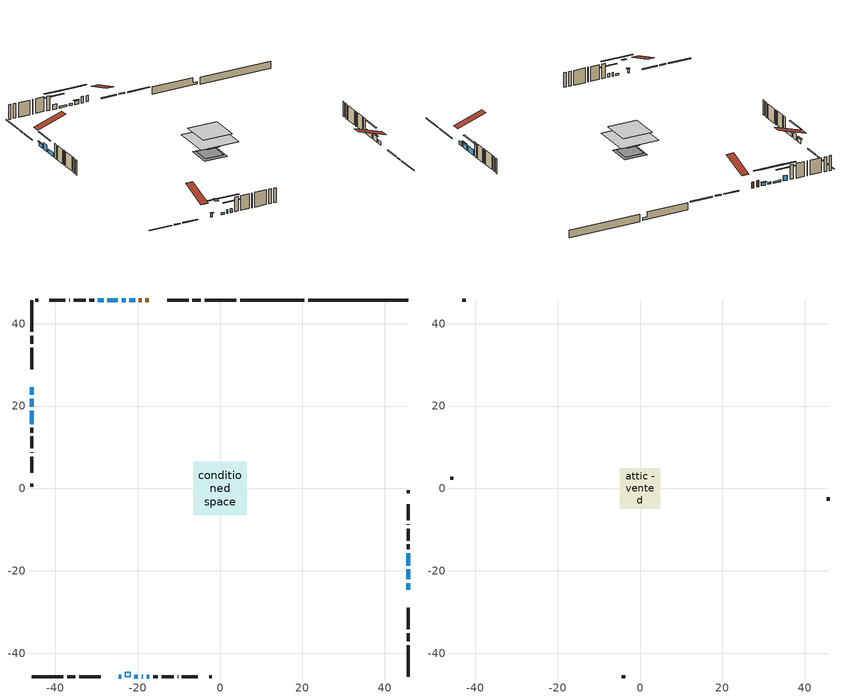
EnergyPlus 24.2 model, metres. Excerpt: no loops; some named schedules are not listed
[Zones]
conditioned space
 floor outside (Floor1 construction): -2.16,-2.16 -2.16,2.16 2.16,2.16 2.16,-2.16 z0.92
 floor adiabatic (AdiabaticFloorConstruction): -6.48,-6.48 -6.48,6.48 6.48,6.48 6.48,-6.48 z3.36
 floor foundation (Slab1 construction): -3.82,-3.82 -3.82,3.82 3.82,3.82 3.82,-3.82 z-1.9
 floor foundation (Slab1 construction 1): -3.05,-3.05 -3.05,3.05 3.05,3.05 3.05,-3.05 z-1.52
 wall outside (RimJoist1 construction): 3.96,45.75 -3.73,45.75 / -45.75,-45.75 -38.05,-45.75 / -45.75,45.75 -45.75,38.05 / 45.75,-45.75 45.75,-38.05 z0.92:1.22
 wall outside (RimJoist2 construction): -4.66,45.75 -6.71,45.75 / -37.12,-45.75 -35.07,-45.75 / -45.75,37.12 -45.75,35.07 / 45.75,-37.12 45.75,-35.07 z0.92:1.22
 wall outside (RimJoist3 construction): -7.64,45.75 -12.86,45.75 / -34.14,-45.75 -28.92,-45.75 / -45.75,34.14 -45.75,28.92 / 45.75,-34.14 45.75,-28.92 z0.92:1.22
 wall outside (AdiabaticWallConstruction 1): -17.26,45.75 -18.09,45.75 / -19.01,45.75 -19.7,45.75 z0.92:2.95
 wall outside (AdiabaticWallConstruction): 45.75,-24.53 45.75,-23 / -24.53,-45.75 -23.91,-45.75 / -19,-45.75 -18.69,-45.75 / -17.76,-45.75 -17.15,-45.75 / -45.75,18.86 -45.75,15.64 z0.92:2.14; -20.63,45.75 -22,45.75 z0.92:1.99; -45.75,24.53 -45.75,22.7 z0.92:2.29; -22.93,45.75 -23.84,45.75 / -20.84,-45.75 -19.92,-45.75 z0.92:1.53; -24.77,45.75 -27.31,45.75 z0.92:1.48; 45.75,-22.07 45.75,-19.63 / 45.75,-18.71 45.75,-15.66 z0.92:2.75; -28.24,45.75 -29.61,45.75 z0.92:2.6; -45.75,21.77 -45.75,19.79 z0.92:3.05
 wall outside (Wall1 construction): -30.54,45.75 -31.7,45.75 / -16.22,-45.75 -15.07,-45.75 / -45.75,14.71 -45.75,13.56 / 45.75,-14.73 45.75,-13.58 z0.92:5.8
 wall outside (Wall2 construction): -32.62,45.75 -35.54,45.75 / -14.14,-45.75 -11.22,-45.75 / -45.75,12.63 -45.75,9.71 / 45.75,-12.65 45.75,-9.73 z0.92:5.8
 wall outside (Wall3 construction): -36.47,45.75 -36.59,45.75 / -10.29,-45.75 -10.18,-45.75 / -45.75,8.78 -45.75,8.67 / 45.75,-8.8 45.75,-8.69 z0.92:5.8
 wall outside (Wall4 construction): -37.51,45.75 -41.41,45.75 / -9.25,-45.75 -5.35,-45.75 / -45.75,7.74 -45.75,3.84 / 45.75,-7.76 45.75,-3.86 z0.92:5.8
 wall outside (Wall6 construction): -44.1,45.75 -44.82,45.75 / -2.67,-45.75 -1.94,-45.75 / -45.75,1.16 -45.75,0.43 / 45.75,-1.17 45.75,-0.45 z0.92:5.8
 wall foundation (FoundationWall1 construction): 45.75,45.75 21.37,45.75 z-1.9:0.6
 wall foundation (FoundationWall2 construction): 4.89,45.75,-1.52 4.89,45.75,0.92 18.88,45.75,0.92 18.88,45.75,-0.71 20.44,45.75,-0.71 20.44,45.75,-1.52
 window (WindowConstruction 9): 45.75,-24.53 45.75,-23 z0.92:2.14
 window (WindowConstruction 6): -20.63,45.75 -22,45.75 z0.92:1.99
 window (WindowConstruction 7): -24.53,-45.75 -23.92,-45.75 z0.92:2.14
 window (WindowConstruction 8): -45.75,24.53 -45.75,22.7 z0.92:2.29
 window (WindowConstruction 11): -22.93,45.75 -23.84,45.75 z0.92:1.53
 window (WindowConstruction 12): -24.77,45.75 -27.31,45.75 z0.92:1.48
 window (WindowConstruction 13): -20.84,-45.75 -19.92,-45.75 z0.92:1.53
 window (WindowConstruction 10): -19,-45.75 -18.69,-45.75 z0.92:2.14
 window (WindowConstruction): 45.75,-22.07 45.75,-19.63 z0.92:2.75
 window (WindowConstruction 1): -28.24,45.75 -29.61,45.75 z0.92:2.6
 window (WindowConstruction 2): -17.76,-45.75 -17.15,-45.75 z0.92:2.14
 window (WindowConstruction 3): -45.75,21.77 -45.75,19.79 z0.92:3.05
 window (WindowConstruction 4): -45.75,18.86 -45.75,15.64 z0.92:2.14
 window (WindowConstruction 5): 45.75,-18.71 45.75,-15.66 z0.92:2.75
 door (Door): -17.26,45.75 -18.09,45.75 z0.92:2.95
 door (Door 1): -19.01,45.75 -19.7,45.75 z0.92:2.95
 ceiling adiabatic (AdiabaticFloorConstruction): 6.48,-6.48 6.48,6.48 -6.48,6.48 -6.48,-6.48 z3.36
 roof outside (AdiabaticRoofConstruction): -21.77,-45.75,5.8 -21.77,-44.59,6.18 -22.99,-44.59,6.18 -22.99,-45.75,5.8
 skylight (SkylightConstruction): -21.77,-45.75,5.8 -21.77,-44.59,6.18 -22.99,-44.59,6.18 -22.99,-45.75,5.8
attic - vented
 floor to conditioned space (Floor2 construction Reversed): -4.95,-4.95 -4.95,4.95 4.95,4.95 4.95,-4.95 z5.8
 wall outside (Wall5 construction): -42.34,45.75 -43.17,45.75 / -4.42,-45.75 -3.6,-45.75 / -45.75,2.91 -45.75,2.08 / 45.75,-2.93 45.75,-2.1 z0.92:5.8
 roof outside (Roof1 construction): -16.33,45.75,5.8 -16.33,36.11,9.01 -13.79,36.11,9.01 -13.79,45.75,5.8; -25.45,-45.75,5.8 -25.45,-36.11,9.01 -28,-36.11,9.01 -28,-45.75,5.8; -45.75,25.45,5.8 -36.11,25.45,9.01 -36.11,28,9.01 -45.75,28,5.8; 45.75,-25.45,5.8 36.11,-25.45,9.01 36.11,-28,9.01 45.75,-28,5.8
shading: -22.2,45.75 -20.43,45.75 -20.43,46.16 -22.2,46.16 z2.19; -23.72,-45.75 -24.73,-45.75 -24.73,-46.16 -23.72,-46.16 z2.34; -45.75,22.5 -45.75,24.73 -46.16,24.73 -46.16,22.5 z2.49; -28.92,45.75 -17.85,45.75 -17.85,46.16 -28.92,46.16 z6.61; -32.39,45.75 -19.69,45.75 -19.69,46.16 -32.39,46.16 z6.56; -14.84,-45.75 -25.92,-45.75 -25.92,-46.16 -14.84,-46.16 z6.61; 45.75,-19.43 45.75,-22.27 46.16,-22.27 46.16,-19.43 z2.95; -32.25,45.75 -25.6,45.75 -25.6,46.16 -32.25,46.16 z5.24; -14.51,-45.75 -20.4,-45.75 -20.4,-46.16 -14.51,-46.16 z4.78; -45.75,17.15 -45.75,24.41 -46.16,24.41 -46.16,17.15 z5.69; 45.75,-13.02 45.75,-21.35 46.16,-21.35 46.16,-13.02 z5.39
[Building]
Building 1: Terrain=Suburbs
[Site:Location]
Toronto City Centre_ON: Latitude {deg}=43.63; Longitude {deg}=-79.39; Time Zone {hr}=-5; Elevation {m}=77; Keep Site Location Information=Yes
[Site:GroundTemperature:Shallow]
5.01852, 3.26908, 3.12898, 3.95918, 7.29196, 10.6092, 13.4851, 15.3069, 15.4617, 13.9799, 11.1774, 7.9619
[Site:WaterMainsTemperature]
Calculation Method=Schedule; Temperature Schedule=mains temperature schedule
[Material] Roughness=Rough; Thermal Absorptance=0.9
Name | Thickness {m} | Conductivity {W/m-K} | Density {kg/m3} | Specific Heat {J/kg-K} | Solar Absorptance | Visible Absorptance
asphalt or fiberglass shingles | 0.00635 | 0.162714 | 1121.4 | 1465.45 | 0.4 | 0.4
asphalt or fiberglass shingles 1 | 0.00635 | 0.162714 | 1121.4 | 1465.45 | 0.7 | 0.7
ceiling loosefill ins | 0.0846667 | 0.0480833 | 16.02 | 1046.75 | 0.7 | 0.7
ceiling stud and cavity | 0.1397 | 0.087088 | 65.682 | 1177.47 | 0.7 | 0.7
concrete 4.0 in. | 0.1016 | 1.803125 | 2242.8 | 837.4 | 0.7 | 0.7
concrete 8.0 in. | 0.2032 | 1.803125 | 2242.8 | 837.4 | 0.7 | 0.7
door material | 0.04445 | 0.327969 | 512.64 | 1214.23 | 0.7 | 0.7
door material 1 | 0.04445 | 0.188738 | 512.64 | 1214.23 | 0.7 | 0.7
exterior vertical ins | 0.00223267 | 0.029427 | 32.04 | 1214.23 | 0.7 | 0.7
exterior vertical ins 1 | 0.00218759 | 0.029427 | 32.04 | 1214.23 | 0.7 | 0.7
floor covering | 0.0127 | 0.0433444 | 54.468 | 1339.84 | 0.6 | 0.6
floor rigid ins; rim joist rigid ins | 0.051816 | 0.029427 | 32.04 | 1214.23 | 0.7 | 0.7
floor rigid ins 1; roof rigid ins; wall rigid ins | 0.512978 | 0.029427 | 32.04 | 1214.23 | 0.7 | 0.7
floor stud and cavity | 0.1397 | 0.426095 | 92.3553 | 1139.71 | 0.7 | 0.7
floor stud and cavity 1 | 0.1397 | 1.75129 | 37.0049 | 1207.88 | 0.7 | 0.7
furniture material conditioned space 1 | 0.1524 | 0.115458 | 640.8 | 1214.23 | 0.6 | 0.6
gypsum board | 0.0127 | 0.160291 | 801 | 837.4 | 0.6 | 0.6
gypsum board 1 | 0.0127 | 0.160291 | 801 | 837.4 | 0.7 | 0.7
osb sheathing 0.5 in. | 0.0127 | 0.115458 | 512.64 | 1214.23 | 0.7 | 0.7
osb sheathing 0.75 in. | 0.01905 | 0.115458 | 512.64 | 1214.23 | 0.7 | 0.7
osb sheathing 2.0 in. | 0.0508 | 0.115458 | 512.64 | 1214.23 | 0.7 | 0.7
rim joist stud and cavity | 0.0508 | 0.0284916 | 125.044 | 1163.47 | 0.6 | 0.6
rim joist stud and cavity 1 | 0.0508 | 0.325695 | 125.044 | 1163.47 | 0.6 | 0.6
rim joist stud and cavity 2 | 0.0508 | 0.308293 | 125.044 | 1163.47 | 0.6 | 0.6
roof stud and cavity | 0.18415 | 1.78685 | 37.0049 | 1207.88 | 0.6 | 0.6
wall stud and cavity | 0.1397 | 0.101326 | 139.0536 | 1170.24 | 0.7 | 0.7
wall stud and cavity 1 | 0.1397 | 0.089851 | 139.0536 | 1170.24 | 0.7 | 0.7
wall stud and cavity 2 | 0.1397 | 0.171359 | 139.0536 | 1170.24 | 0.7 | 0.7
wall stud and cavity 3 | 0.1397 | 0.110193 | 139.0536 | 1170.24 | 0.7 | 0.7
wall stud and cavity 4 | 0.0889 | 6.1454 | 50.32683 | 1063.81 | 0.6 | 0.6
wall stud and cavity 5 | 0.1397 | 0.0896712 | 139.0536 | 1170.24 | 0.7 | 0.7
wall stud and cavity 6 | 0.0889 | 0.380278 | 52.3479 | 1209.89 | 0.7 | 0.7
wall stud and cavity 7 | 0.0889 | 0.391764 | 83.0341 | 1211.67 | 0.7 | 0.7
wood siding | 0.0254 | 0.102417 | 544.68 | 1172.36 | 0.4 | 0.4
wood siding 1 | 0.00254 | 0.102417 | 544.68 | 1172.36 | 0.4 | 0.4
wood siding 2; wood siding 3; wood siding 4 | 0.0254 | 0.102417 | 544.68 | 1172.36 | 0.7 | 0.7
[WindowMaterial:SimpleGlazingSystem]
Name | U-Factor {W/m2-K} | Solar Heat Gain Coefficient
SkylightMaterial | 5.41071 | 0.7381
WindowMaterial | 2.87818 | 0.7
WindowMaterial 1 | 2.90203 | 0.68
WindowMaterial 10 | 5.6303 | 0.62
WindowMaterial 11 | 5.42874 | 0.63
WindowMaterial 2 | 2.96789 | 0.62
WindowMaterial 3 | 2.96789 | 0.6
WindowMaterial 4 | 2.975272 | 0.6
WindowMaterial 5 | 2.89408 | 0.69
WindowMaterial 6 | 2.9219 | 0.66
WindowMaterial 7 | 2.898619 | 0.69
WindowMaterial 8 | 3.30005 | 0.68
WindowMaterial 9 | 3.304596 | 0.58
[Construction]
AdiabaticFloorConstruction: floor stud and cavity 1, floor rigid ins 1, osb sheathing 0.75 in., floor covering
AdiabaticRoofConstruction: asphalt or fiberglass shingles 1, roof rigid ins, osb sheathing 0.75 in., roof stud and cavity
AdiabaticWallConstruction: wood siding 3, wall rigid ins, wall stud and cavity 6, gypsum board
AdiabaticWallConstruction 1: wood siding 4, wall rigid ins, wall stud and cavity 6, gypsum board
Door: door material
Door 1: door material 1
Floor1 construction: floor stud and cavity, floor rigid ins, osb sheathing 0.75 in., floor covering
Floor2 construction Reversed: gypsum board, ceiling stud and cavity, ceiling loosefill ins
FoundationWall1 construction; FoundationWall2 construction: concrete 8.0 in., gypsum board 1
furniture construction conditioned space 1: furniture material conditioned space 1
PartitionWallConstruction: gypsum board, wall stud and cavity 7, gypsum board
RimJoist1 construction: wood siding 2, osb sheathing 2.0 in., rim joist stud and cavity
RimJoist2 construction: wood siding 2, rim joist rigid ins, osb sheathing 2.0 in., rim joist stud and cavity 1
RimJoist3 construction: wood siding 2, rim joist rigid ins, osb sheathing 2.0 in., rim joist stud and cavity 2
Roof1 construction: asphalt or fiberglass shingles
SkylightConstruction: SkylightMaterial
Slab1 construction; Slab1 construction 1: concrete 4.0 in.
Wall1 construction: wood siding, osb sheathing 0.5 in., wall stud and cavity, gypsum board
Wall2 construction: wood siding, osb sheathing 0.5 in., wall stud and cavity 1, gypsum board
Wall3 construction: wood siding, osb sheathing 0.5 in., wall stud and cavity 2, gypsum board
Wall4 construction: wood siding, osb sheathing 0.5 in., wall stud and cavity 3, gypsum board
Wall5 construction: wood siding 1, wall stud and cavity 4
Wall6 construction: wood siding, osb sheathing 0.5 in., wall stud and cavity 5, gypsum board
WindowConstruction: WindowMaterial
WindowConstruction 1: WindowMaterial 1
WindowConstruction 10: WindowMaterial 9
WindowConstruction 11; WindowConstruction 13: WindowMaterial 10
WindowConstruction 12: WindowMaterial 11
WindowConstruction 2; WindowConstruction 7: WindowMaterial 2
WindowConstruction 3: WindowMaterial 3
WindowConstruction 4: WindowMaterial 4
WindowConstruction 5: WindowMaterial 5
WindowConstruction 6: WindowMaterial 6
WindowConstruction 8: WindowMaterial 7
WindowConstruction 9: WindowMaterial 8
[Zone] Multiplier=1; Part of Total Floor Area=Yes
Name | Volume {m3}
attic - vented | 52.231
conditioned space | 540
[Space]
Name | Zone | Volume {m3}
attic - vented 1 | attic - vented | 52.231
conditioned space 1 | conditioned space | 540
[ZoneInfiltration:EffectiveLeakageArea]
infil attic - vented 1: Zone or Space=attic - vented 1; Schedule=Always On Discrete; Effective Air Leakage Area {cm2}=4122.68; Stack Coefficient=0.000562612; Wind Coefficient=1.6026e-05
[ZoneMixing]
whole house fan mix: Zone or Space=attic - vented; Schedule=Always On Continuous; Design Flow Rate Calculation Method=Flow/Zone; Design Flow Rate {m3/s}=0; Source Zone or Space=conditioned space
[SurfaceProperty:ExposedFoundationPerimeter] Exposed Perimeter Calculation Method=TotalExposedPerimeter
Name | Total Exposed Perimeter {m}
Slab1 | 24.384
Slab1 1 | 15.545
[InternalMass] Zone or ZoneList=conditioned space; Space or SpaceList=conditioned space 1
Name | Construction | Surface Area {m2}
furniture mass conditioned space 1 | furniture construction conditioned space 1 | 113.028
partition wall mass | PartitionWallConstruction | 282.57
[Lights]
interior lighting: Zone or ZoneList or Space or SpaceList=conditioned space 1; Schedule=interior lighting schedule; Design Level Calculation Method=LightingLevel; Lighting Level {W}=343.2; Return Air Fraction=0; Fraction Radiant=0.6; Fraction Visible=0.2; Fraction Replaceable=1
[People]
occupants: Zone or ZoneList or Space or SpaceList=conditioned space 1; Number of People Schedule=occupants schedule; Number of People Calculation Method=People; Number of People=3; Fraction Radiant=0.314171; Sensible Heat Fraction=0.56303; Activity Level Schedule=occupants activity schedule; Carbon Dioxide Generation Rate {m3/s-W}=0; Enable ASHRAE 55 Comfort Warnings=No; Mean Radiant Temperature Calculation Type=EnclosureAveraged
[ElectricEquipment] Zone or ZoneList or Space or SpaceList=conditioned space 1; Design Level Calculation Method=EquipmentLevel
Name | Schedule | Design Level {W} | Fraction Latent | Fraction Radiant | Fraction Lost
clothes dryer | clothes dryer schedule | 140.772 | 0.015 | 0.081 | 0.85
clothes washer | clothes washer schedule | 32.1985 | 0.03 | 0.162 | 0.7
cooking range | cooking range schedule | 215.147 | 0.08 | 0.432 | 0.2
dishwasher | dishwasher schedule | 66.8632 | 0.3 | 0.18 | 0.4
fridge | fridge schedule | 72.9452 | 0 | 0.6 | 0
mech vent bath fan 0 | mech vent bath fan 0 schedule | 50.2 | 0 | 0 | 1
mech vent bath fan 1 | mech vent bath fan 1 schedule | 50.2 | 0 | 0 | 1
mech vent house fan | mech vent house fan schedule | 0 | 0 | 0 | 1
mech vent house fan cfis | mech vent house fan cfis schedule | 0 | 0 | 0 | 0
mech vent range fan 0 | mech vent range fan 0 schedule | 57 | 0 | 0 | 1
misc plug loads | misc plug loads schedule | 494.7 | 0.045 | 0.513 | 0.1
whole house fan | Always On Discrete | 0 | 0 | 0 | 1
[OtherEquipment] Zone or ZoneList or Space or SpaceList=conditioned space 1; Design Level Calculation Method=EquipmentLevel
Name | Fuel Type | Schedule | Design Level {W} | Fraction Latent | Fraction Radiant | Fraction Lost
clothes dryer 1 | Electricity | clothes dryer schedule | 0 | 0.015 | 0.081 | 0.85
cooking range 1 | Electricity | cooking range schedule | 0 | 0.08 | 0.432 | 0.2
general water use latent | None | general water use schedule | 62.594 | 1 | 0 | 0
general water use sensible | None | general water use schedule | -61.6891 | 0 | 0.6 | 0
mech vent house fan latent load | None | Always On Discrete | 0 | 1 | 0 | 0
mech vent house fan sensible load | None | Always On Discrete | 0 | 0 | 0 | 0
water heater energy adjustment1 | NaturalGas | Always On Discrete | 0.01 | 0 | 0 | 1
[ZoneInfiltration:DesignFlowRate] Zone or ZoneList or Space or SpaceList=conditioned space 1; Schedule=Always On Discrete; Design Flow Rate Calculation Method=Flow/Zone; Design Flow Rate {m3/s}=0
infil flow; natural vent flow; whole house fan flow
[Foundation:Kiva] Initial Indoor Air Temperature {C}=18; Wall Depth Below Slab {m}=0.2032; Custom Block X Position 1 {m}=0.2159; Custom Block Z Position 1 {m}=0
Name | Wall Height Above Grade {m} | Custom Block Material Name 1 | Custom Block Depth 1 {m}
Foundation Kiva 1 | 0.599999 | exterior vertical ins | 2.5
Foundation Kiva 2 | 0.919978 | exterior vertical ins 1 | 2.43998
[Foundation:Kiva:Settings]
Soil Conductivity {W/m-K}=0.849921; Soil Density {kg/m3}=1842.3; Soil Specific Heat {J/kg-K}=418.7; Ground Solar Absorptivity=0.9; Ground Thermal Absorptivity=0.9; Ground Surface Roughness {m}=0.03; Far-Field Width {m}=40; Deep-Ground Boundary Condition=ZeroFlux; Deep-Ground Depth {m}=40; Minimum Cell Dimension {m}=0.2; Maximum Cell Growth Coefficient=3; Simulation Timestep=Timestep
[Exterior:Lights]
exterior lighting: Schedule=exterior lighting schedule; Design Level {W}=75.6
[Schedule:Constant]
Name | Hourly Value
Always On Continuous; mech vent house fan schedule; mech vent house fan cfis schedule; Always On Discrete | 1
occupants activity schedule | 117.228
fridge schedule | 0
[Schedule:Week:Daily]
interior lighting schedule Week Rule - Jan1-Jan27: interior lighting schedule day, interior lighting schedule day, interior lighting schedule day, interior lighting schedule day, interior lighting schedule day, interior lighting schedule day, interior lighting schedule day, interior lighting schedule default day, interior lighting schedule default day, interior lighting schedule default day, interior lighting schedule default day, interior lighting schedule default day
interior lighting schedule Week Rule - Jan28-Feb3: interior lighting schedule day, interior lighting schedule day, interior lighting schedule day, interior lighting schedule day, interior lighting schedule day 1, interior lighting schedule day 1, interior lighting schedule day 1, interior lighting schedule default day, interior lighting schedule default day, interior lighting schedule default day, interior lighting schedule default day, interior lighting schedule default day
interior lighting schedule Week Rule - Feb4-Feb24: interior lighting schedule day 1, interior lighting schedule day 1, interior lighting schedule day 1, interior lighting schedule day 1, interior lighting schedule day 1, interior lighting schedule day 1, interior lighting schedule day 1, interior lighting schedule default day, interior lighting schedule default day, interior lighting schedule default day, interior lighting schedule default day, interior lighting schedule default day
interior lighting schedule Week Rule - Feb25-Mar3: interior lighting schedule day 1, interior lighting schedule day 1, interior lighting schedule day 1, interior lighting schedule day 1, interior lighting schedule day 2, interior lighting schedule day 2, interior lighting schedule day 2, interior lighting schedule default day, interior lighting schedule default day, interior lighting schedule default day, interior lighting schedule default day, interior lighting schedule default day
interior lighting schedule Week Rule - Mar4-Mar31: interior lighting schedule day 2, interior lighting schedule day 2, interior lighting schedule day 2, interior lighting schedule day 2, interior lighting schedule day 2, interior lighting schedule day 2, interior lighting schedule day 2, interior lighting schedule default day, interior lighting schedule default day, interior lighting schedule default day, interior lighting schedule default day, interior lighting schedule default day
interior lighting schedule Week Rule - Apr1-Apr28: interior lighting schedule day 3, interior lighting schedule day 3, interior lighting schedule day 3, interior lighting schedule day 3, interior lighting schedule day 3, interior lighting schedule day 3, interior lighting schedule day 3, interior lighting schedule default day, interior lighting schedule default day, interior lighting schedule default day, interior lighting schedule default day, interior lighting schedule default day
interior lighting schedule Week Rule - Apr29-May5: interior lighting schedule day 3, interior lighting schedule day 3, interior lighting schedule day 4, interior lighting schedule day 4, interior lighting schedule day 4, interior lighting schedule day 4, interior lighting schedule day 4, interior lighting schedule default day, interior lighting schedule default day, interior lighting schedule default day, interior lighting schedule default day, interior lighting schedule default day
interior lighting schedule Week Rule - May6-May26: interior lighting schedule day 4, interior lighting schedule day 4, interior lighting schedule day 4, interior lighting schedule day 4, interior lighting schedule day 4, interior lighting schedule day 4, interior lighting schedule day 4, interior lighting schedule default day, interior lighting schedule default day, interior lighting schedule default day, interior lighting schedule default day, interior lighting schedule default day
interior lighting schedule Week Rule - May27-Jun2: interior lighting schedule day 4, interior lighting schedule day 4, interior lighting schedule day 4, interior lighting schedule day 4, interior lighting schedule day 4, interior lighting schedule day 5, interior lighting schedule day 5, interior lighting schedule default day, interior lighting schedule default day, interior lighting schedule default day, interior lighting schedule default day, interior lighting schedule default day
interior lighting schedule Week Rule - Jun3-Jun30: interior lighting schedule day 5, interior lighting schedule day 5, interior lighting schedule day 5, interior lighting schedule day 5, interior lighting schedule day 5, interior lighting schedule day 5, interior lighting schedule day 5, interior lighting schedule default day, interior lighting schedule default day, interior lighting schedule default day, interior lighting schedule default day, interior lighting schedule default day
interior lighting schedule Week Rule - Jul1-Jul28: interior lighting schedule day 6, interior lighting schedule day 6, interior lighting schedule day 6, interior lighting schedule day 6, interior lighting schedule day 6, interior lighting schedule day 6, interior lighting schedule day 6, interior lighting schedule default day, interior lighting schedule default day, interior lighting schedule default day, interior lighting schedule default day, interior lighting schedule default day
interior lighting schedule Week Rule - Jul29-Aug4: interior lighting schedule day 6, interior lighting schedule day 6, interior lighting schedule day 6, interior lighting schedule day 7, interior lighting schedule day 7, interior lighting schedule day 7, interior lighting schedule day 7, interior lighting schedule default day, interior lighting schedule default day, interior lighting schedule default day, interior lighting schedule default day, interior lighting schedule default day
interior lighting schedule Week Rule - Aug5-Aug25: interior lighting schedule day 7, interior lighting schedule day 7, interior lighting schedule day 7, interior lighting schedule day 7, interior lighting schedule day 7, interior lighting schedule day 7, interior lighting schedule day 7, interior lighting schedule default day, interior lighting schedule default day, interior lighting schedule default day, interior lighting schedule default day, interior lighting schedule default day
interior lighting schedule Week Rule - Aug26-Sep1: interior lighting schedule day 7, interior lighting schedule day 7, interior lighting schedule day 7, interior lighting schedule day 7, interior lighting schedule day 7, interior lighting schedule day 7, interior lighting schedule day 8, interior lighting schedule default day, interior lighting schedule default day, interior lighting schedule default day, interior lighting schedule default day, interior lighting schedule default day
interior lighting schedule Week Rule - Sep2-Sep29: interior lighting schedule day 8, interior lighting schedule day 8, interior lighting schedule day 8, interior lighting schedule day 8, interior lighting schedule day 8, interior lighting schedule day 8, interior lighting schedule day 8, interior lighting schedule default day, interior lighting schedule default day, interior lighting schedule default day, interior lighting schedule default day, interior lighting schedule default day
interior lighting schedule Week Rule - Sep30-Oct6: interior lighting schedule day 8, interior lighting schedule day 9, interior lighting schedule day 9, interior lighting schedule day 9, interior lighting schedule day 9, interior lighting schedule day 9, interior lighting schedule day 9, interior lighting schedule default day, interior lighting schedule default day, interior lighting schedule default day, interior lighting schedule default day, interior lighting schedule default day
interior lighting schedule Week Rule - Oct7-Oct27: interior lighting schedule day 9, interior lighting schedule day 9, interior lighting schedule day 9, interior lighting schedule day 9, interior lighting schedule day 9, interior lighting schedule day 9, interior lighting schedule day 9, interior lighting schedule default day, interior lighting schedule default day, interior lighting schedule default day, interior lighting schedule default day, interior lighting schedule default day
interior lighting schedule Week Rule - Oct28-Nov3: interior lighting schedule day 9, interior lighting schedule day 9, interior lighting schedule day 9, interior lighting schedule day 9, interior lighting schedule day 10, interior lighting schedule day 10, interior lighting schedule day 10, interior lighting schedule default day, interior lighting schedule default day, interior lighting schedule default day, interior lighting schedule default day, interior lighting schedule default day
interior lighting schedule Week Rule - Nov4-Nov24: interior lighting schedule day 10, interior lighting schedule day 10, interior lighting schedule day 10, interior lighting schedule day 10, interior lighting schedule day 10, interior lighting schedule day 10, interior lighting schedule day 10, interior lighting schedule default day, interior lighting schedule default day, interior lighting schedule default day, interior lighting schedule default day, interior lighting schedule default day
interior lighting schedule Week Rule - Nov25-Dec1: interior lighting schedule day 10, interior lighting schedule day 10, interior lighting schedule day 10, interior lighting schedule day 10, interior lighting schedule day 10, interior lighting schedule day 10, interior lighting schedule day 11, interior lighting schedule default day, interior lighting schedule default day, interior lighting schedule default day, interior lighting schedule default day, interior lighting schedule default day
interior lighting schedule Week Rule - Dec2-Dec31: interior lighting schedule day 11, interior lighting schedule day 11, interior lighting schedule day 11, interior lighting schedule day 11, interior lighting schedule day 11, interior lighting schedule day 11, interior lighting schedule day 11, interior lighting schedule default day, interior lighting schedule default day, interior lighting schedule default day, interior lighting schedule default day, interior lighting schedule default day
occupants schedule Week Rule - Jan1-Dec31: occupants schedule day, occupants schedule day, occupants schedule day, occupants schedule day, occupants schedule day, occupants schedule day, occupants schedule day, occupants schedule default day, occupants schedule default day, occupants schedule default day, occupants schedule default day, occupants schedule default day
clothes dryer schedule Week Rule - Jan1-Dec31: clothes dryer schedule day, clothes dryer schedule day, clothes dryer schedule day, clothes dryer schedule day, clothes dryer schedule day, clothes dryer schedule day, clothes dryer schedule day, clothes dryer schedule default day, clothes dryer schedule default day, clothes dryer schedule default day, clothes dryer schedule default day, clothes dryer schedule default day
clothes washer schedule Week Rule - Jan1-Dec31: clothes washer schedule day, clothes washer schedule day, clothes washer schedule day, clothes washer schedule day, clothes washer schedule day, clothes washer schedule day, clothes washer schedule day, clothes washer schedule default day, clothes washer schedule default day, clothes washer schedule default day, clothes washer schedule default day, clothes washer schedule default day
cooking range schedule Week Rule - Jan1-Dec31: cooking range schedule day, cooking range schedule day, cooking range schedule day, cooking range schedule day, cooking range schedule day, cooking range schedule day, cooking range schedule day, cooking range schedule default day, cooking range schedule default day, cooking range schedule default day, cooking range schedule default day, cooking range schedule default day
dishwasher schedule Week Rule - Jan1-Dec31: dishwasher schedule day, dishwasher schedule day, dishwasher schedule day, dishwasher schedule day, dishwasher schedule day, dishwasher schedule day, dishwasher schedule day, dishwasher schedule default day, dishwasher schedule default day, dishwasher schedule default day, dishwasher schedule default day, dishwasher schedule default day
mech vent bath fan 0 schedule Week Rule - Jan1-Dec31: mech vent bath fan 0 schedule day, mech vent bath fan 0 schedule day, mech vent bath fan 0 schedule day, mech vent bath fan 0 schedule day, mech vent bath fan 0 schedule day, mech vent bath fan 0 schedule day, mech vent bath fan 0 schedule day, mech vent bath fan 0 schedule default day, mech vent bath fan 0 schedule default day, mech vent bath fan 0 schedule default day, mech vent bath fan 0 schedule default day, mech vent bath fan 0 schedule default day
mech vent bath fan 1 schedule Week Rule - Jan1-Dec31: mech vent bath fan 1 schedule day, mech vent bath fan 1 schedule day, mech vent bath fan 1 schedule day, mech vent bath fan 1 schedule day, mech vent bath fan 1 schedule day, mech vent bath fan 1 schedule day, mech vent bath fan 1 schedule day, mech vent bath fan 1 schedule default day, mech vent bath fan 1 schedule default day, mech vent bath fan 1 schedule default day, mech vent bath fan 1 schedule default day, mech vent bath fan 1 schedule default day
mech vent range fan 0 schedule Week Rule - Jan1-Dec31: mech vent range fan 0 schedule day, mech vent range fan 0 schedule day, mech vent range fan 0 schedule day, mech vent range fan 0 schedule day, mech vent range fan 0 schedule day, mech vent range fan 0 schedule day, mech vent range fan 0 schedule day, mech vent range fan 0 schedule default day, mech vent range fan 0 schedule default day, mech vent range fan 0 schedule default day, mech vent range fan 0 schedule default day, mech vent range fan 0 schedule default day
misc plug loads schedule Week Rule - Jan1-Dec31: misc plug loads schedule day, misc plug loads schedule day, misc plug loads schedule day, misc plug loads schedule day, misc plug loads schedule day, misc plug loads schedule day, misc plug loads schedule day, misc plug loads schedule default day, misc plug loads schedule default day, misc plug loads schedule default day, misc plug loads schedule default day, misc plug loads schedule default day
general water use schedule Week Rule - Jan1-Dec31: general water use schedule day, general water use schedule day, general water use schedule day, general water use schedule day, general water use schedule day, general water use schedule day, general water use schedule day, general water use schedule default day, general water use schedule default day, general water use schedule default day, general water use schedule default day, general water use schedule default day
exterior lighting schedule Week Rule - Jan1-Jan27: exterior lighting schedule day, exterior lighting schedule day, exterior lighting schedule day, exterior lighting schedule day, exterior lighting schedule day, exterior lighting schedule day, exterior lighting schedule day, exterior lighting schedule default day, exterior lighting schedule default day, exterior lighting schedule default day, exterior lighting schedule default day, exterior lighting schedule default day
exterior lighting schedule Week Rule - Jan28-Feb3: exterior lighting schedule day, exterior lighting schedule day, exterior lighting schedule day, exterior lighting schedule day, exterior lighting schedule day 1, exterior lighting schedule day 1, exterior lighting schedule day 1, exterior lighting schedule default day, exterior lighting schedule default day, exterior lighting schedule default day, exterior lighting schedule default day, exterior lighting schedule default day
exterior lighting schedule Week Rule - Feb4-Feb24: exterior lighting schedule day 1, exterior lighting schedule day 1, exterior lighting schedule day 1, exterior lighting schedule day 1, exterior lighting schedule day 1, exterior lighting schedule day 1, exterior lighting schedule day 1, exterior lighting schedule default day, exterior lighting schedule default day, exterior lighting schedule default day, exterior lighting schedule default day, exterior lighting schedule default day
exterior lighting schedule Week Rule - Feb25-Mar3: exterior lighting schedule day 1, exterior lighting schedule day 1, exterior lighting schedule day 1, exterior lighting schedule day 1, exterior lighting schedule day 2, exterior lighting schedule day 2, exterior lighting schedule day 2, exterior lighting schedule default day, exterior lighting schedule default day, exterior lighting schedule default day, exterior lighting schedule default day, exterior lighting schedule default day
[Schedule:Year]
interior lighting schedule: interior lighting schedule Week Rule - Jan1-Jan27, 1, 1, 1, 27, interior lighting schedule Week Rule - Jan28-Feb3, 1, 28, 2, 3, interior lighting schedule Week Rule - Feb4-Feb24, 2, 4, 2, 24, interior lighting schedule Week Rule - Feb25-Mar3, 2, 25, 3, 3, interior lighting schedule Week Rule - Mar4-Mar31, 3, 4, 3, 31, interior lighting schedule Week Rule - Apr1-Apr28, 4, 1, 4, 28, interior lighting schedule Week Rule - Apr29-May5, 4, 29, 5, 5, interior lighting schedule Week Rule - May6-May26, 5, 6, 5, 26, interior lighting schedule Week Rule - May27-Jun2, 5, 27, 6, 2, interior lighting schedule Week Rule - Jun3-Jun30, 6, 3, 6, 30, interior lighting schedule Week Rule - Jul1-Jul28, 7, 1, 7, 28, interior lighting schedule Week Rule - Jul29-Aug4, 7, 29, 8, 4, interior lighting schedule Week Rule - Aug5-Aug25, 8, 5, 8, 25, interior lighting schedule Week Rule - Aug26-Sep1, 8, 26, 9, 1, interior lighting schedule Week Rule - Sep2-Sep29, 9, 2, 9, 29, interior lighting schedule Week Rule - Sep30-Oct6, 9, 30, 10, 6, interior lighting schedule Week Rule - Oct7-Oct27, 10, 7, 10, 27, interior lighting schedule Week Rule - Oct28-Nov3, 10, 28, 11, 3, interior lighting schedule Week Rule - Nov4-Nov24, 11, 4, 11, 24, interior lighting schedule Week Rule - Nov25-Dec1, 11, 25, 12, 1, interior lighting schedule Week Rule - Dec2-Dec31, 12, 2, 12, 31
occupants schedule: occupants schedule Week Rule - Jan1-Dec31, 1, 1, 12, 31
clothes dryer schedule: clothes dryer schedule Week Rule - Jan1-Dec31, 1, 1, 12, 31
clothes washer schedule: clothes washer schedule Week Rule - Jan1-Dec31, 1, 1, 12, 31
cooking range schedule: cooking range schedule Week Rule - Jan1-Dec31, 1, 1, 12, 31
dishwasher schedule: dishwasher schedule Week Rule - Jan1-Dec31, 1, 1, 12, 31
mech vent bath fan 0 schedule: mech vent bath fan 0 schedule Week Rule - Jan1-Dec31, 1, 1, 12, 31
mech vent bath fan 1 schedule: mech vent bath fan 1 schedule Week Rule - Jan1-Dec31, 1, 1, 12, 31
mech vent range fan 0 schedule: mech vent range fan 0 schedule Week Rule - Jan1-Dec31, 1, 1, 12, 31
misc plug loads schedule: misc plug loads schedule Week Rule - Jan1-Dec31, 1, 1, 12, 31
general water use schedule: general water use schedule Week Rule - Jan1-Dec31, 1, 1, 12, 31
exterior lighting schedule: exterior lighting schedule Week Rule - Jan1-Jan27, 1, 1, 1, 27, exterior lighting schedule Week Rule - Jan28-Feb3, 1, 28, 2, 3, exterior lighting schedule Week Rule - Feb4-Feb24, 2, 4, 2, 24, exterior lighting schedule Week Rule - Feb25-Mar3, 2, 25, 3, 3, exterior lighting schedule Week Rule - Mar4-Mar31, 3, 4, 3, 31, exterior lighting schedule Week Rule - Apr1-Apr28, 4, 1, 4, 28, exterior lighting schedule Week Rule - Apr29-May5, 4, 29, 5, 5, exterior lighting schedule Week Rule - May6-May26, 5, 6, 5, 26, exterior lighting schedule Week Rule - May27-Jun2, 5, 27, 6, 2, exterior lighting schedule Week Rule - Jun3-Jun30, 6, 3, 6, 30, exterior lighting schedule Week Rule - Jul1-Jul28, 7, 1, 7, 28, exterior lighting schedule Week Rule - Jul29-Aug4, 7, 29, 8, 4, exterior lighting schedule Week Rule - Aug5-Aug25, 8, 5, 8, 25, exterior lighting schedule Week Rule - Aug26-Sep1, 8, 26, 9, 1, exterior lighting schedule Week Rule - Sep2-Sep29, 9, 2, 9, 29, exterior lighting schedule Week Rule - Sep30-Oct6, 9, 30, 10, 6, exterior lighting schedule Week Rule - Oct7-Oct27, 10, 7, 10, 27, exterior lighting schedule Week Rule - Oct28-Nov3, 10, 28, 11, 3, exterior lighting schedule Week Rule - Nov4-Nov24, 11, 4, 11, 24, exterior lighting schedule Week Rule - Nov25-Dec1, 11, 25, 12, 1, exterior lighting schedule Week Rule - Dec2-Dec31, 12, 2, 12, 31
[Schedule:Compact]
mains temperature schedule: Through: 01/01, For: AllDays, Until: 24:00, 8.80333, Through: 01/02, For: AllDays, Until: 24:00, 8.74333, Through: 01/03, For: AllDays, Until: 24:00, 8.68389, Through: 01/04, For: AllDays, Until: 24:00, 8.62611, Through: 01/05, For: AllDays, Until: 24:00, 8.56944, Through: 01/06, For: AllDays, Until: 24:00, 8.51389, Through: 01/07, For: AllDays, Until: 24:00, 8.45944, Through: 01/08, For: AllDays, Until: 24:00, 8.40611, Through: 01/09, For: AllDays, Until: 24:00, 8.35389, Through: 01/10, For: AllDays, Until: 24:00, 8.30278, Through: 01/11, For: AllDays, Until: 24:00, 8.25333, Through: 01/12, For: AllDays, Until: 24:00, 8.205, Through: 01/13, For: AllDays, Until: 24:00, 8.15778, Through: 01/14, For: AllDays, Until: 24:00, 8.11222, Through: 01/15, For: AllDays, Until: 24:00, 8.06778, Through: 01/16, For: AllDays, Until: 24:00, 8.02444, Through: 01/17, For: AllDays, Until: 24:00, 7.98222, Through: 01/18, For: AllDays, Until: 24:00, 7.94167, Through: 01/19, For: AllDays, Until: 24:00, 7.90222, Through: 01/20, For: AllDays, Until: 24:00, 7.86444, Through: 01/21, For: AllDays, Until: 24:00, 7.82778, Through: 01/22, For: AllDays, Until: 24:00, 7.79278, Through: 01/23, For: AllDays, Until: 24:00, 7.75889, Through: 01/24, For: AllDays, Until: 24:00, 7.72667, Through: 01/25, For: AllDays, Until: 24:00, 7.69556, Through: 01/26, For: AllDays, Until: 24:00, 7.66611, Through: 01/27, For: AllDays, Until: 24:00, 7.63778, Through: 01/28, For: AllDays, Until: 24:00, 7.61111, Through: 01/29, For: AllDays, Until: 24:00, 7.58556, Through: 01/30, For: AllDays, Until: 24:00, 7.56167, Through: 01/31, For: AllDays, Until: 24:00, 7.53944, Through: 02/01, For: AllDays, Until: 24:00, 7.51833, Through: 02/02, For: AllDays, Until: 24:00, 7.49889, Through: 02/03, For: AllDays, Until: 24:00, 7.48111, Through: 02/04, For: AllDays, Until: 24:00, 7.46444, Through: 02/05, For: AllDays, Until: 24:00, 7.44944, Through: 02/06, For: AllDays, Until: 24:00, 7.43556, Through: 02/07, For: AllDays, Until: 24:00, 7.42333, Through: 02/08, For: AllDays, Until: 24:00, 7.41278, Through: 02/09, For: AllDays, Until: 24:00, 7.40389, Through: 02/10, For: AllDays, Until: 24:00, 7.39611, Through: 02/11, For: AllDays, Until: 24:00, 7.39, Through: 02/12, For: AllDays, Until: 24:00, 7.38556, Through: 02/13, For: AllDays, Until: 24:00, 7.38222, Through: 02/14, For: AllDays, Until: 24:00, 7.38056, Through: 02/15, For: AllDays, Until: 24:00, 7.38056, Through: 02/16, For: AllDays, Until: 24:00, 7.38222, Through: 02/17, For: AllDays, Until: 24:00, 7.385, Through: 02/18, For: AllDays, Until: 24:00, 7.38944, Through: 02/19, For: AllDays, Until: 24:00, 7.395, Through: 02/20, For: AllDays, Until: 24:00, 7.40278, Through: 02/21, For: AllDays, Until: 24:00, 7.41167, Through: 02/22, For: AllDays, Until: 24:00, 7.42222, Through: 02/23, For: AllDays, Until: 24:00, 7.43389, Through: 02/24, For: AllDays, Until: 24:00, 7.44722, Through: 02/25, For: AllDays, Until: 24:00, 7.46222, Through: 02/26, For: AllDays, Until: 24:00, 7.47833, Through: 02/27, For: AllDays, Until: 24:00, 7.49611, Through: 02/28, For: AllDays, Until: 24:00, 7.51556, Through: 03/01, For: AllDays, Until: 24:00, 7.53667, Through: 03/02, For: AllDays, Until: 24:00, 7.55889, Through: 03/03, For: AllDays, Until: 24:00, 7.58222, Through: 03/04, For: AllDays, Until: 24:00, 7.60722, Through: 03/05, For: AllDays, Until: 24:00, 7.63389, Through: 03/06, For: AllDays, Until: 24:00, 7.66222, Through: 03/07, For: AllDays, Until: 24:00, 7.69111, Through: 03/08, For: AllDays, Until: 24:00, 7.72222, Through: 03/09, For: AllDays, Until: 24:00, 7.75444, Through: 03/10, For: AllDays, Until: 24:00, 7.78778, Through: 03/11, For: AllDays, Until: 24:00, 7.82278, Through: 03/12, For: AllDays, Until: 24:00, 7.85944, Through: 03/13, For: AllDays, Until: 24:00, 7.89722, Through: 03/14, For: AllDays, Until: 24:00, 7.93611, Through: 03/15, For: AllDays, Until: 24:00, 7.97667, Through: 03/16, For: AllDays, Until: 24:00, 8.01833, Through: 03/17, For: AllDays, Until: 24:00, 8.06167, Through: 03/18, For: AllDays, Until: 24:00, 8.10611, Through: 03/19, For: AllDays, Until: 24:00, 8.15167, Through: 03/20, For: AllDays, Until: 24:00, 8.19833, Through: 03/21, For: AllDays, Until: 24:00, 8.24667, Through: 03/22, For: AllDays, Until: 24:00, 8.29611, Through: 03/23, For: AllDays, Until: 24:00, 8.34667, Through: 03/24, For: AllDays, Until: 24:00, 8.39889, Through: 03/25, For: AllDays, Until: 24:00, 8.45167, Through: 03/26, For: AllDays, Until: 24:00, 8.50611, Through: 03/27, For: AllDays, Until: 24:00, 8.56167, Through: 03/28, For: AllDays, Until: 24:00, 8.61833, Through: 03/29, For: AllDays, Until: 24:00, 8.67611, Through: 03/30, For: AllDays, Until: 24:00, 8.735, Through: 03/31, For: AllDays, Until: 24:00, 8.795, Through: 04/01, For: AllDays, Until: 24:00, 8.85611, Through: 04/02, For: AllDays, Until: 24:00, 8.91833, Through: 04/03, For: AllDays, Until: 24:00, 8.98167, Through: 04/04, For: AllDays, Until: 24:00, 9.04556, Through: 04/05, For: AllDays, Until: 24:00, 9.11111, Through: 04/06, For: AllDays, Until: 24:00, 9.17722, Through: 04/07, For: AllDays, Until: 24:00, 9.24444, Through: 04/08, For: AllDays, Until: 24:00, 9.31222, Through: 04/09, For: AllDays, Until: 24:00, 9.38167, Through: 04/10, For: AllDays, Until: 24:00, 9.45167, Through: 04/11, For: AllDays, Until: 24:00, 9.52222, Through: 04/12, For: AllDays, Until: 24:00, 9.59444, Through: 04/13, For: AllDays, Until: 24:00, 9.66667, Through: 04/14, For: AllDays, Until: 24:00, 9.74, Through: 04/15, For: AllDays, Until: 24:00, 9.81444, Through: 04/16, For: AllDays, Until: 24:00, 9.88944, Through: 04/17, For: AllDays, Until: 24:00, 9.96556, Through: 04/18, For: AllDays, Until: 24:00, 10.0417, Through: 04/19, For: AllDays, Until: 24:00, 10.1189, Through: 04/20, For: AllDays, Until: 24:00, 10.1972, Through: 04/21, For: AllDays, Until: 24:00, 10.2756, Through: 04/22, For: AllDays, Until: 24:00, 10.355, Through: 04/23, For: AllDays, Until: 24:00, 10.435, Through: 04/24, For: AllDays, Until: 24:00, 10.515, Through: 04/25, For: AllDays, Until: 24:00, 10.5961, Through: 04/26, For: AllDays, Until: 24:00, 10.6778, Through: 04/27, For: AllDays, Until: 24:00, 10.76, Through: 04/28, For: AllDays, Until: 24:00, 10.8428, Through: 04/29, For: AllDays, Until: 24:00, 10.9261, Through: 04/30, For: AllDays, Until: 24:00, 11.0094, Through: 05/01, For: AllDays, Until: 24:00, 11.0933, Through: 05/02, For: AllDays, Until: 24:00, 11.1778, Through: 05/03, For: AllDays, Until: 24:00, 11.2628, Through: 05/04, For: AllDays, Until: 24:00, 11.3478, Through: 05/05, For: AllDays, Until: 24:00, 11.4333, Through: 05/06, For: AllDays, Until: 24:00, 11.5189, Through: 05/07, For: AllDays, Until: 24:00, 11.605, Through: 05/08, For: AllDays, Until: 24:00, 11.6917, Through: 05/09, For: AllDays, Until: 24:00, 11.7778, Through: 05/10, For: AllDays, Until: 24:00, 11.865, Through: 05/11, For: AllDays, Until: 24:00, 11.9517, Through: 05/12, For: AllDays, Until: 24:00, 12.0389, Through: 05/13, For: AllDays, Until: 24:00, 12.1261, Through: 05/14, For: AllDays, Until: 24:00, 12.2133, Through: 05/15, For: AllDays, Until: 24:00, 12.3006, Through: 05/16, For: AllDays, Until: 24:00, 12.3883, Through: 05/17, For: AllDays, Until: 24:00, 12.4756, Through: 05/18, For: AllDays, Until: 24:00, 12.5628, Through: 05/19, For: AllDays, Until: 24:00, 12.6506, Through: 05/20, For: AllDays, Until: 24:00, 12.7378, Through: 05/21, For: AllDays, Until: 24:00, 12.825, Through: 05/22, For: AllDays, Until: 24:00, 12.9122, Through: 05/23, For: AllDays, Until: 24:00, 12.9994, Through: 05/24, For: AllDays, Until: 24:00, 13.0861, Through: 05/25, For: AllDays, Until: 24:00, 13.1728, Through: 05/26, For: AllDays, Until: 24:00, 13.2594, Through: 05/27, For: AllDays, Until: 24:00, 13.3456, Through: 05/28, For: AllDays, Until: 24:00, 13.4317, Through: 05/29, For: AllDays, Until: 24:00, 13.5172, Through: 05/30, For: AllDays, Until: 24:00, 13.6028, Through: 05/31, For: AllDays, Until: 24:00, 13.6878, Through: 06/01, For: AllDays, Until: 24:00, 13.7722, Through: 06/02, For: AllDays, Until: 24:00, 13.8567, Through: 06/03, For: AllDays, Until: 24:00, 13.9406, Through: 06/04, For: AllDays, Until: 24:00, 14.0239, Through: 06/05, For: AllDays, Until: 24:00, 14.1067, Through: 06/06, For: AllDays, Until: 24:00, 14.1894, Through: 06/07, For: AllDays, Until: 24:00, 14.2711, Through: 06/08, For: AllDays, Until: 24:00, 14.3528, Through: 06/09, For: AllDays, Until: 24:00, 14.4339, Through: 06/10, For: AllDays, Until: 24:00, 14.5139, Through: 06/11, For: AllDays, Until: 24:00, 14.5939, Through: 06/12, For: AllDays, Until: 24:00, 14.6728, Through: 06/13, For: AllDays, Until: 24:00, 14.7511, Through: 06/14, For: AllDays, Until: 24:00, 14.8289, Through: 06/15, For: AllDays, Until: 24:00, 14.9061, Through: 06/16, For: AllDays, Until: 24:00, 14.9822, Through: 06/17, For: AllDays, Until: 24:00, 15.0578, Through: 06/18, For: AllDays, Until: 24:00, 15.1328, Through: 06/19, For: AllDays, Until: 24:00, 15.2067, Through: 06/20, For: AllDays, Until: 24:00, 15.28, Through: 06/21, For: AllDays, Until: 24:00, 15.3522, Through: 06/22, For: AllDays, Until: 24:00, 15.4239, Through: 06/23, For: AllDays, Until: 24:00, 15.4944, Through: 06/24, For: AllDays, Until: 24:00, 15.5639, Through: 06/25, For: AllDays, Until: 24:00, 15.6328, Through: 06/26, For: AllDays, Until: 24:00, 15.7006, Through: 06/27, For: AllDays, Until: 24:00, 15.7678, Through: 06/28, For: AllDays, Until: 24:00, 15.8333, Through: 06/29, For: AllDays, Until: 24:00, 15.8983, Through: 06/30, For: AllDays, Until: 24:00, 15.9622, Through: 07/01, For: AllDays, Until: 24:00, 16.025, Through: 07/02, For: AllDays, Until: 24:00, 16.0872, Through: 07/03, For: AllDays, Until: 24:00, 16.1478, Through: 07/04, For: AllDays, Until: 24:00, 16.2072, Through: 07/05, For: AllDays, Until: 24:00, 16.2661, Through: 07/06, For: AllDays, Until: 24:00, 16.3233, Through: 07/07, For: AllDays, Until: 24:00, 16.3794, Through: 07/08, For: AllDays, Until: 24:00, 16.435, Through: 07/09, For: AllDays, Until: 24:00, 16.4889, Through: 07/10, For: AllDays, Until: 24:00, 16.5417, Through: 07/11, For: AllDays, Until: 24:00, 16.5928, Through: 07/12, For: AllDays, Until: 24:00, 16.6433, Through: 07/13, For: AllDays, Until: 24:00, 16.6922, Through: 07/14, For: AllDays, Until: 24:00, 16.74, Through: 07/15, For: AllDays, Until: 24:00, 16.7867, Through: 07/16, For: AllDays, Until: 24:00, 16.8322, Through: 07/17, For: AllDays, Until: 24:00, 16.8761, Through: 07/18, For: AllDays, Until: 24:00, 16.9189, Through: 07/19, For: AllDays, Until: 24:00, 16.96, Through: 07/20, For: AllDays, Until: 24:00, 17, Through: 07/21, For: AllDays, Until: 24:00, 17.0389, Through: 07/22, For: AllDays, Until: 24:00, 17.0761, Through: 07/23, For: AllDays, Until: 24:00, 17.1122, Through: 07/24, For: AllDays, Until: 24:00, 17.1467, Through: 07/25, For: AllDays, Until: 24:00, 17.18, Through: 07/26, For: AllDays, Until: 24:00, 17.2117, Through: 07/27, For: AllDays, Until: 24:00, 17.2422, Through: 07/28, For: AllDays, Until: 24:00, 17.2711, Through: 07/29, For: AllDays, Until: 24:00, 17.2983, Through: 07/30, For: AllDays, Until: 24:00, 17.3244, Through: 07/31, For: AllDays, Until: 24:00, 17.3494, Through: 08/01, For: AllDays, Until: 24:00, 17.3728, Through: 08/02, For: AllDays, Until: 24:00, 17.3944, Through: 08/03, For: AllDays, Until: 24:00, 17.4144, Through: 08/04, For: AllDays, Until: 24:00, 17.4333, Through: 08/05, For: AllDays, Until: 24:00, 17.4506, Through: 08/06, For: AllDays, Until: 24:00, 17.4667, Through: 08/07, For: AllDays, Until: 24:00, 17.4811, Through: 08/08, For: AllDays, Until: 24:00, 17.4939, Through: 08/09, For: AllDays, Until: 24:00, 17.5056, Through: 08/10, For: AllDays, Until: 24:00, 17.5156, Through: 08/11, For: AllDays, Until: 24:00, 17.5239, Through: 08/12, For: AllDays, Until: 24:00, 17.5311, Through: 08/13, For: AllDays, Until: 24:00, 17.5361, Through: 08/14, For: AllDays, Until: 24:00, 17.54, Through: 08/15, For: AllDays, Until: 24:00, 17.5428, Through: 08/16, For: AllDays, Until: 24:00, 17.5439, Through: 08/17, For: AllDays, Until: 24:00, 17.5433, Through: 08/18, For: AllDays, Until: 24:00, 17.5411, Through: 08/19, For: AllDays, Until: 24:00, 17.5372, Through: 08/20, For: AllDays, Until: 24:00, 17.5322, Through: 08/21, For: AllDays, Until: 24:00, 17.5256, Through: 08/22, For: AllDays, Until: 24:00, 17.5178, Through: 08/23, For: AllDays, Until: 24:00, 17.5083, Through: 08/24, For: AllDays, Until: 24:00, 17.4972, Through: 08/25, For: AllDays, Until: 24:00, 17.4844, Through: 08/26, For: AllDays, Until: 24:00, 17.4706, Through: 08/27, For: AllDays, Until: 24:00, 17.455, Through: 08/28, For: AllDays, Until: 24:00, 17.4378, Through: 08/29, For: AllDays, Until: 24:00, 17.4194, Through: 08/30, For: AllDays, Until: 24:00, 17.3994, Through: 08/31, For: AllDays, Until: 24:00, 17.3778, Through: 09/01, For: AllDays, Until: 24:00, 17.355, Through: 09/02, For: AllDays, Until: 24:00, 17.3311, Through: 09/03, For: AllDays, Until: 24:00, 17.305, Through: 09/04, For: AllDays, Until: 24:00, 17.2778, Through: 09/05, For: AllDays, Until: 24:00, 17.2494, Through: 09/06, For: AllDays, Until: 24:00, 17.2194, Through: 09/07, For: AllDays, Until: 24:00, 17.1878, Through: 09/08, For: AllDays, Until: 24:00, 17.155, Through: 09/09, For: AllDays, Until: 24:00, 17.1206, Through: 09/10, For: AllDays, Until: 24:00, 17.085, Through: 09/11, For: AllDays, Until: 24:00, 17.0483, Through: 09/12, For: AllDays, Until: 24:00, 17.01, Through: 09/13, For: AllDays, Until: 24:00, 16.97, Through: 09/14, For: AllDays, Until: 24:00, 16.9289, Through: 09/15, For: AllDays, Until: 24:00, 16.8867, Through: 09/16, For: AllDays, Until: 24:00, 16.8428, Through: 09/17, For: AllDays, Until: 24:00, 16.7983, Through: 09/18, For: AllDays, Until: 24:00, 16.7517, Through: 09/19, For: AllDays, Until: 24:00, 16.7044, Through: 09/20, For: AllDays, Until: 24:00, 16.6556, Through: 09/21, For: AllDays, Until: 24:00, 16.6056, Through: 09/22, For: AllDays, Until: 24:00, 16.5544, Through: 09/23, For: AllDays, Until: 24:00, 16.5017, Through: 09/24, For: AllDays, Until: 24:00, 16.4483, Through: 09/25, For: AllDays, Until: 24:00, 16.3933, Through: 09/26, For: AllDays, Until: 24:00, 16.3372, Through: 09/27, For: AllDays, Until: 24:00, 16.2806, Through: 09/28, For: AllDays, Until: 24:00, 16.2222, Through: 09/29, For: AllDays, Until: 24:00, 16.1628, Through: 09/30, For: AllDays, Until: 24:00, 16.1022, Through: 10/01, For: AllDays, Until: 24:00, 16.0406, Through: 10/02, For: AllDays, Until: 24:00, 15.9778, Through: 10/03, For: AllDays, Until: 24:00, 15.9144, Through: 10/04, For: AllDays, Until: 24:00, 15.8494, Through: 10/05, For: AllDays, Until: 24:00, 15.7839, Through: 10/06, For: AllDays, Until: 24:00, 15.7172, Through: 10/07, For: AllDays, Until: 24:00, 15.6494, Through: 10/08, For: AllDays, Until: 24:00, 15.5811, Through: 10/09, For: AllDays, Until: 24:00, 15.5117, Through: 10/10, For: AllDays, Until: 24:00, 15.4411, Through: 10/11, For: AllDays, Until: 24:00, 15.37, Through: 10/12, For: AllDays, Until: 24:00, 15.2978, Through: 10/13, For: AllDays, Until: 24:00, 15.225, Through: 10/14, For: AllDays, Until: 24:00, 15.1511, Through: 10/15, For: AllDays, Until: 24:00, 15.0767, Through: 10/16, For: AllDays, Until: 24:00, 15.0011, Through: 10/17, For: AllDays, Until: 24:00, 14.925, Through: 10/18, For: AllDays, Until: 24:00, 14.8483, Through: 10/19, For: AllDays, Until: 24:00, 14.7706, Through: 10/20, For: AllDays, Until: 24:00, 14.6922, Through: 10/21, For: AllDays, Until: 24:00, 14.6133, Through: 10/22, For: AllDays, Until: 24:00, 14.5339, Through: 10/23, For: AllDays, Until: 24:00, 14.4539, Through: 10/24, For: AllDays, Until: 24:00, 14.3728, Through: 10/25, For: AllDays, Until: 24:00, 14.2917, Through: 10/26, For: AllDays, Until: 24:00, 14.21, Through: 10/27, For: AllDays, Until: 24:00, 14.1272, Through: 10/28, For: AllDays, Until: 24:00, 14.0444, Through: 10/29, For: AllDays, Until: 24:00, 13.9611, Through: 10/30, For: AllDays, Until: 24:00, 13.8772, Through: 10/31, For: AllDays, Until: 24:00, 13.7933, Through: 11/01, For: AllDays, Until: 24:00, 13.7089, Through: 11/02, For: AllDays, Until: 24:00, 13.6239, Through: 11/03, For: AllDays, Until: 24:00, 13.5383, Through: 11/04, For: AllDays, Until: 24:00, 13.4528, Through: 11/05, For: AllDays, Until: 24:00, 13.3667, Through: 11/06, For: AllDays, Until: 24:00, 13.2806, Through: 11/07, For: AllDays, Until: 24:00, 13.1944, Through: 11/08, For: AllDays, Until: 24:00, 13.1078, Through: 11/09, For: AllDays, Until: 24:00, 13.0206, Through: 11/10, For: AllDays, Until: 24:00, 12.9339, Through: 11/11, For: AllDays, Until: 24:00, 12.8467, Through: 11/12, For: AllDays, Until: 24:00, 12.7594, Through: 11/13, For: AllDays, Until: 24:00, 12.6722, Through: 11/14, For: AllDays, Until: 24:00, 12.5844, Through: 11/15, For: AllDays, Until: 24:00, 12.4972, Through: 11/16, For: AllDays, Until: 24:00, 12.41, Through: 11/17, For: AllDays, Until: 24:00, 12.3222, Through: 11/18, For: AllDays, Until: 24:00, 12.235, Through: 11/19, For: AllDays, Until: 24:00, 12.1478, Through: 11/20, For: AllDays, Until: 24:00, 12.0606, Through: 11/21, For: AllDays, Until: 24:00, 11.9733, Through: 11/22, For: AllDays, Until: 24:00, 11.8861, Through: 11/23, For: AllDays, Until: 24:00, 11.7994, Through: 11/24, For: AllDays, Until: 24:00, 11.7128, Through: 11/25, For: AllDays, Until: 24:00, 11.6267, Through: 11/26, For: AllDays, Until: 24:00, 11.5406, Through: 11/27, For: AllDays, Until: 24:00, 11.4544, Through: 11/28, For: AllDays, Until: 24:00, 11.3689, Through: 11/29, For: AllDays, Until: 24:00, 11.2839, Through: 11/30, For: AllDays, Until: 24:00, 11.1989, Through: 12/01, For: AllDays, Until: 24:00, 11.1144, Through: 12/02, For: AllDays, Until: 24:00, 11.03, Through: 12/03, For: AllDays, Until: 24:00, 10.9467, Through: 12/04, For: AllDays, Until: 24:00, 10.8633, Through: 12/05, For: AllDays, Until: 24:00, 10.7806, Through: 12/06, For: AllDays, Until: 24:00, 10.6983, Through: 12/07, For: AllDays, Until: 24:00, 10.6167, Through: 12/08, For: AllDays, Until: 24:00, 10.5356, Through: 12/09, For: AllDays, Until: 24:00, 10.4544, Through: 12/10, For: AllDays, Until: 24:00, 10.3744, Through: 12/11, For: AllDays, Until: 24:00, 10.295, Through: 12/12, For: AllDays, Until: 24:00, 10.2167, Through: 12/13, For: AllDays, Until: 24:00, 10.1383, Through: 12/14, For: AllDays, Until: 24:00, 10.0611, Through: 12/15, For: AllDays, Until: 24:00, 9.98444, Through: 12/16, For: AllDays, Until: 24:00, 9.90833, Through: 12/17, For: AllDays, Until: 24:00, 9.83278, Through: 12/18, For: AllDays, Until: 24:00, 9.75833, Through: 12/19, For: AllDays, Until: 24:00, 9.685, Through: 12/20, For: AllDays, Until: 24:00, 9.61222, Through: 12/21, For: AllDays, Until: 24:00, 9.54, Through: 12/22, For: AllDays, Until: 24:00, 9.46889, Through: 12/23, For: AllDays, Until: 24:00, 9.39889, Through: 12/24, For: AllDays, Until: 24:00, 9.32944, Through: 12/25, For: AllDays, Until: 24:00, 9.26111, Through: 12/26, For: AllDays, Until: 24:00, 9.19389, Through: 12/27, For: AllDays, Until: 24:00, 9.12722, Through: 12/28, For: AllDays, Until: 24:00, 9.06167, Through: 12/29, For: AllDays, Until: 24:00, 8.99722, Through: 12/30, For: AllDays, Until: 24:00, 8.93389, Through: 12/31, For: AllDays, Until: 24:00, 8.87111
